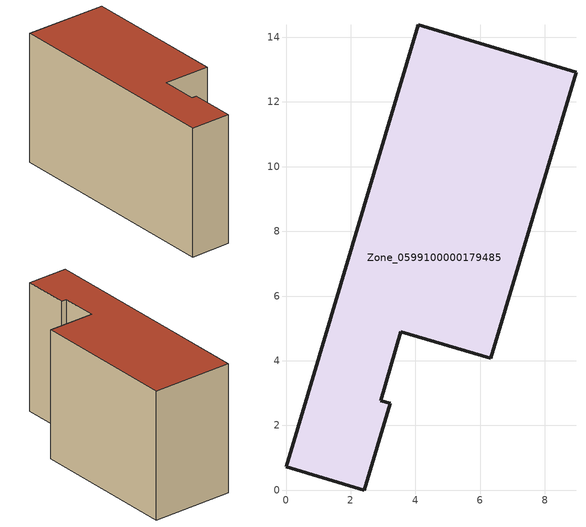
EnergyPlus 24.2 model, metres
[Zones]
Zone_0599100000179485
 floor ground (C_G): 0,0.72 4.08,14.38 8.96,12.92 6.32,4.08 3.55,4.9 2.92,2.77 3.22,2.68 2.42,0 z0
 wall outside (C_F): 2.92,2.77 3.55,4.9 6.32,4.08 8.96,12.92 4.08,14.38 0,0.72 2.42,0 3.22,2.68 2.92,2.77 z0:8.01
 roof outside (C_R): 8.96,12.92 4.08,14.38 0,0.72 2.42,0 3.22,2.68 2.92,2.77 3.55,4.9 6.32,4.08 z8.01
[BUILDING]
Pand.0599100000179485: North Axis=0; Terrain=City; Loads Convergence Tolerance Value=0.04; Temperature Convergence Tolerance Value=0.4; Solar Distribution=FullExterior; Maximum Number of Warmup Days=25; Minimum Number of Warmup Days=1
[Site:Location]
Rotterdam.The.Hague.AP_ZH_NLD Design_Conditions: Latitude=51.96; Longitude=4.45; Time Zone=1; Elevation=-4.5
[SITE:GROUNDTEMPERATURE:BUILDINGSURFACE]
18, 18, 18, 18, 18, 18, 18, 18, 18, 18, 18, 18
[MATERIAL] Thermal Absorptance=0.9; Solar Absorptance=0.7; Visible Absorptance=0.7
Name | Roughness | Thickness | Conductivity | Density | Specific Heat
G.TI.1975-1991 | MediumSmooth | 0.15 | 0.288461 | 540 | 1210
F.TI.1975-1991 | Rough | 0.3 | 0.230769 | 1920 | 840
R.TI.1975-1991 | MediumRough | 0.2 | 0.153846 | 1500 | 1000
[CONSTRUCTION]
C_G: G.TI.1975-1991
C_F: F.TI.1975-1991
C_R: R.TI.1975-1991
[ZONE]
Zone_0599100000179485: Type=1; Multiplier=1; Ceiling Height=Autocalculate; Volume=Autocalculate; Floor Area=autocalculate; Part of Total Floor Area=Yes
[ZONEINFILTRATION:DESIGNFLOWRATE]
Infil_Zone_0599100000179485: Zone or ZoneList or Space or SpaceList=Zone_0599100000179485; Schedule=AlwaysOn; Design Flow Rate Calculation Method=Flow/Area; Flow Rate per Floor Area=0.003; Constant Term Coefficient=1; Temperature Term Coefficient=0; Velocity Term Coefficient=0; Velocity Squared Term Coefficient=0
[HVACTEMPLATE:ZONE:IDEALLOADSAIRSYSTEM]
Zone_0599100000179485: Maximum Heating Supply Air Temperature=50; Minimum Cooling Supply Air Temperature=13; Maximum Heating Supply Air Humidity Ratio=0.0156; Minimum Cooling Supply Air Humidity Ratio=0.0077; Heating Limit=NoLimit; Cooling Limit=NoLimit; Dehumidification Control Type=ConstantSensibleHeatRatio; Cooling Sensible Heat Ratio=0.7; Dehumidification Setpoint=60; Humidification Control Type=None; Humidification Setpoint=30; Outdoor Air Method=None; Outdoor Air Flow Rate per Person=0.00944; Outdoor Air Flow Rate per Zone Floor Area=0; Outdoor Air Flow Rate per Zone=0; Demand Controlled Ventilation Type=None; Outdoor Air Economizer Type=NoEconomizer; Heat Recovery Type=None; Sensible Heat Recovery Effectiveness=0.7; Latent Heat Recovery Effectiveness=0.65
[ZONECONTROL:THERMOSTAT]
ThermostatControl_Zone_0599100000179485: Zone or ZoneList=Zone_0599100000179485; Control Type Schedule=DualSetpointControlType; Control 1=Thermostat_Zone_0599100000179485; Temperature Difference Between Cutout And Setpoint=0
[THERMOSTATSETPOINT:DUALSETPOINT]
Thermostat_Zone_0599100000179485: Heating Setpoint Temperature Schedule=HeatingSetpoint_Zone_0599100000179485; Cooling Setpoint Temperature Schedule=CoolingSetpoint_Zone_0599100000179485
[SCHEDULE:COMPACT]
HeatingSetpoint_Zone_0599100000179485: Through: 12/31, For: AllDays, Until: 24:00, 21
CoolingSetpoint_Zone_0599100000179485: Through: 12/31, For: AllDays, Until: 24:00, 24
DualSetpointControlType: Through: 12/31, For: AllDays, Until: 24:00, 4
AlwaysOn: Through: 12/31, For: AllDays, Until: 24:00, 1
